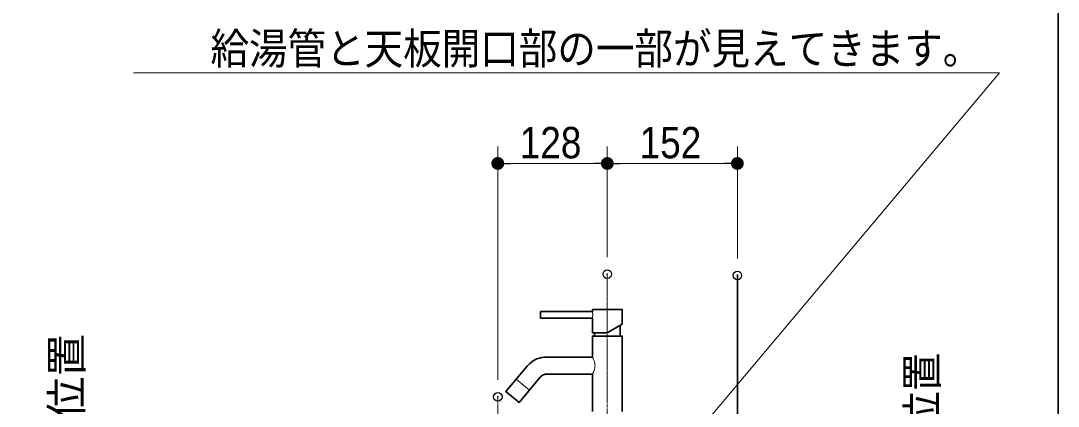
# Model space of a CAD drawing. Units: millimetres, scale not verified. Extents: x -6062 to 6062, y -3045 to 3045.
# Drawn here: x 1000 to 2212, y -1224 to -773 of the extents above; entities that cross this region are included whole.
import ezdxf
from ezdxf.enums import TextEntityAlignment as Align

# ---------------------------------------------------------------- set-up
doc = ezdxf.new("R2010")
doc.units = ezdxf.units.MM
doc.header["$LTSCALE"] = 20
doc.header["$PDMODE"] = 32
doc.header["$PDSIZE"] = 10
doc.linetypes.add('USER2', pattern=[2.91, 1.76, -0.4, 0.35, -0.4])
for name, color, linetype, lineweight in [('0-0_1図面枠', 7, 'Continuous', 20), ('0-1_2寸法-2', 7, 'Continuous', 15), ('0-2_0', 7, 'Continuous', 25), ('0-4_2寸法-1', 7, 'Continuous', 15), ('0-5_5ボウル・キャビネット', 7, 'Continuous', 15), ('0-6_2寸法-3', 7, 'Continuous', 15), ('0-8_4給排水', 7, 'Continuous', 30)]:
    doc.layers.add(name, color=color, linetype=linetype, lineweight=lineweight)
doc.layers.add('0-3_Defpoints', color=7, linetype='Continuous')
doc.styles.add('ＭＳ Ｐゴシック', font='')
doc.styles.get('ＭＳ Ｐゴシック').set_extended_font_data('MS PGothic')

# ---------------------------------------------------------------- blocks, each defined once
blk = doc.blocks.new('グループ-2')
at = {"layer": '0-0_1図面枠', "lineweight": 35}
blk.add_lwpolyline([(-80000, 55400), (80000, 55400), (80000, -55400), (-80000, -55400)], close=True, dxfattribs=at)
blk = doc.blocks.new('図面枠')
at = {"layer": '0-0_1図面枠'}
blk.add_blockref('グループ-2', (0, 0), dxfattribs=at)
blk = doc.blocks.new('_Dot')
at = {"layer": '0-2_0'}
blk.add_line((-10, 0), (-20, 0), dxfattribs=at)
for points in [[(0, 0), (-10, 0), (-9.92, 1.25)], [(0, 0), (-9.92, -1.25), (-10, 0)], [(0, 0), (-9.92, 1.25), (-9.69, 2.49)], [(0, 0), (-9.69, -2.49), (-9.92, -1.25)], [(0, 0), (-9.69, 2.49), (-9.3, 3.68)], [(0, 0), (-9.3, -3.68), (-9.69, -2.49)], [(0, 0), (-9.3, 3.68), (-8.76, 4.82)], [(0, 0), (-8.76, -4.82), (-9.3, -3.68)], [(0, 0), (-8.76, 4.82), (-8.09, 5.88)], [(0, 0), (-8.09, -5.88), (-8.76, -4.82)], [(0, 0), (-8.09, 5.88), (-7.29, 6.85)], [(0, 0), (-7.29, -6.85), (-8.09, -5.88)], [(0, 0), (-7.29, 6.85), (-6.37, 7.71)], [(0, 0), (-6.37, -7.71), (-7.29, -6.85)], [(0, 0), (-6.37, 7.71), (-5.36, 8.44)], [(0, 0), (-5.36, -8.44), (-6.37, -7.71)], [(0, 0), (-5.36, 8.44), (-4.26, 9.05)], [(0, 0), (-4.26, -9.05), (-5.36, -8.44)], [(0, 0), (-4.26, 9.05), (-3.09, 9.51)], [(0, 0), (-3.09, -9.51), (-4.26, -9.05)], [(0, 0), (-3.09, 9.51), (-1.87, 9.82)], [(0, 0), (-1.87, -9.82), (-3.09, -9.51)], [(0, 0), (-1.87, 9.82), (-0.63, 9.98)], [(0, 0), (-0.63, -9.98), (-1.87, -9.82)], [(0, 0), (-0.63, 9.98), (0.63, 9.98)], [(0, 0), (0.63, -9.98), (-0.63, -9.98)], [(0, 0), (0.63, 9.98), (1.87, 9.82)], [(0, 0), (1.87, 9.82), (3.09, 9.51)], [(0, 0), (3.09, 9.51), (4.26, 9.05)], [(0, 0), (4.26, 9.05), (5.36, 8.44)], [(0, 0), (5.36, 8.44), (6.37, 7.71)], [(0, 0), (6.37, 7.71), (7.29, 6.85)], [(0, 0), (7.29, 6.85), (8.09, 5.88)], [(0, 0), (8.09, 5.88), (8.76, 4.82)], [(0, 0), (8.76, 4.82), (9.3, 3.68)], [(0, 0), (9.3, 3.68), (9.69, 2.49)], [(0, 0), (9.69, 2.49), (9.92, 1.25)], [(0, 0), (9.92, 1.25), (10, 0)], [(0, 0), (1.87, -9.82), (0.63, -9.98)], [(0, 0), (3.09, -9.51), (1.87, -9.82)], [(0, 0), (4.26, -9.05), (3.09, -9.51)], [(0, 0), (5.36, -8.44), (4.26, -9.05)], [(0, 0), (6.37, -7.71), (5.36, -8.44)], [(0, 0), (7.29, -6.85), (6.37, -7.71)], [(0, 0), (8.09, -5.88), (7.29, -6.85)], [(0, 0), (8.76, -4.82), (8.09, -5.88)], [(0, 0), (9.3, -3.68), (8.76, -4.82)], [(0, 0), (9.69, -2.49), (9.3, -3.68)], [(0, 0), (9.92, -1.25), (9.69, -2.49)], [(0, 0), (10, 0), (9.92, -1.25)]]:
    blk.add_solid(points, dxfattribs=at)
blk = doc.blocks.new('グループ-82')
at = {"layer": '0-8_4給排水'}
for p, q in [((69160, -22760), (69160, -22840)), ((69760, -22586.8), (69760, -22840))]:
    blk.add_line(p, q, dxfattribs=at)
at = {"layer": '0-8_4給排水', "lineweight": 15}
blk.add_line((67637.8, -24104), (67331.4, -23846.9), dxfattribs=at)
at = {"layer": '0-8_4給排水', "linetype": 'USER2', "lineweight": 15}
blk.add_lwpolyline([(69460, -25500), (69460, -24920), (69460, -21390)], dxfattribs=at)
at = {"layer": '0-8_4給排水'}
blk.add_lwpolyline([(67900, -22420), (69110, -22420), (69110, -22760), (69460, -22760), (69809.9, -22558), (69810, -22220), (69110, -22220), (69110, -22260), (67900, -22260)], close=True, dxfattribs=at)
at = {"layer": '0-8_4給排水', "lineweight": 15}
for points in [[(69110, -22260), (69110.1, -22260.4), (69110.4, -22261.6), (69110.8, -22263.6), (69111.4, -22266.4), (69112.1, -22269.8), (69112.9, -22274), (69113.8, -22278.7), (69114.7, -22284.1), (69115.6, -22289.9), (69116.5, -22296.2), (69117.3, -22302.9), (69117.9, -22309.9), (69118.5, -22317.2), (69118.9, -22324.7), (69119.2, -22332.3), (69119.3, -22340), (69119.2, -22344), (69119.2, -22348.1), (69118.9, -22356.1), (69118.4, -22363.9), (69117.8, -22371.4), (69117.1, -22378.5), (69116.3, -22385.3), (69115.4, -22391.5), (69114.5, -22397.3), (69113.6, -22402.4), (69112.7, -22407), (69112, -22410.9), (69111.3, -22414.2), (69110.7, -22416.7), (69110.3, -22418.5), (69110.1, -22419.6), (69110, -22420)], [(69110, -23328), (69110.6, -23329), (69112.3, -23332.1), (69115.1, -23337.2), (69118.9, -23344.1), (69123.5, -23352.7), (69128.7, -23362.9), (69134.3, -23374.6), (69140.3, -23387.6), (69146.3, -23401.8), (69152.1, -23417.2), (69157.7, -23433.7), (69162.7, -23451.2), (69166.9, -23469.6), (69170.1, -23488.8), (69172.1, -23508.5), (69172.8, -23528.5), (69172, -23548.6), (69169.9, -23568.5), (69166.6, -23587.7), (69162.3, -23606.3), (69157.2, -23623.9), (69151.5, -23640.5), (69145.6, -23655.9), (69139.5, -23670.1), (69133.6, -23683), (69128, -23694.4), (69122.9, -23704.4), (69118.5, -23712.7), (69114.9, -23719.3), (69112.2, -23724.1), (69110.6, -23727.1), (69110, -23728)]]:
    blk.add_lwpolyline(points, dxfattribs=at)
at = {"layer": '0-8_4給排水'}
blk.add_lwpolyline([(69110, -24600), (69110, -23728), (68046.5, -23728), (68026.8, -23729), (68007.3, -23731.9), (67988.2, -23736.7), (67969.6, -23743.4), (67948.1, -23753.9), (67928.1, -23766.9), (67909.7, -23782.1), (67893.3, -23799.5), (67396.1, -24392), (67089.7, -24134.9), (67586.9, -23542.3), (67588.6, -23540.3), (67639.4, -23487.3), (67694.9, -23441.9), (67753.4, -23404.5), (67815.8, -23374.2), (67871.5, -23354.1), (67928.9, -23339.7), (67987.4, -23330.9), (68046.5, -23328), (69110, -23328), (69110, -22840), (69810, -22840), (69810, -24600)], dxfattribs=at)
blk = doc.blocks.new('グループ-83')
at = {"layer": '0-8_4給排水', "linetype": 'USER2', "lineweight": 15}
blk.add_line((66900, -24260), (66900, -32900), dxfattribs=at)

msp = doc.modelspace()

# ---------------------------------------------------------------- linework, layer by layer
at = {"layer": '0-3_Defpoints'}
for p in [(1685.5, -940), (1685.5, -1069.5), (1837.5, -1071), (1557.5, -1213)]:
    msp.add_point(p, dxfattribs=at)
at = {"layer": '0-4_2寸法-1'}
for p, q in [((1557.5, -1193), (1557.5, -920)), ((1685.5, -1049.5), (1685.5, -920)), ((1685.5, -1049.5), (1685.5, -920)), ((1837.5, -1051), (1837.5, -920)), ((1572.51, -940), (1670.49, -940)), ((1822.49, -940), (1700.51, -940))]:
    msp.add_line(p, q, dxfattribs=at)
at = {"layer": '0-5_5ボウル・キャビネット', "lineweight": 30}
msp.add_lwpolyline([(1837.5, -1070), (1837.5, -2070), (1237.5, -2070)], dxfattribs=at)
at = {"layer": '0-6_2寸法-3'}
msp.add_lwpolyline([(1685.5, -1380), (2143.65, -834), (1131.65, -834)], dxfattribs=at)

# ---------------------------------------------------------------- block references
at = {"layer": '0-0_1図面枠', "xscale": 0.05, "yscale": 0.05}
msp.add_blockref('図面枠', (-1787.5, 0), dxfattribs=at)
at = {"layer": '0-4_2寸法-1', "xscale": 0.7503418, "yscale": 0.7503418, "rotation": 180}
for p in [(1557.5, -940), (1685.5, -940)]:
    msp.add_blockref('_Dot', p, dxfattribs=at)
at = {"layer": '0-4_2寸法-1', "xscale": 0.7503418, "yscale": 0.7503418}
for p in [(1685.5, -940), (1837.5, -940)]:
    msp.add_blockref('_Dot', p, dxfattribs=at)
at = {"layer": '0-8_4給排水', "xscale": 0.05, "yscale": 0.05}
for name in ['グループ-82', 'グループ-83']:
    msp.add_blockref(name, (-1787.5, 0), dxfattribs=at)

# ---------------------------------------------------------------- texts
at = {"layer": '0-1_2寸法-2', "style": 'ＭＳ Ｐゴシック'}
msp.add_text('本体取付位置', height=36.66, rotation=90, dxfattribs=at).set_placement((1082.81, -1439.39), align=Align.BOTTOM_LEFT)
at = {"layer": '0-1_2寸法-2', "style": 'ＭＳ Ｐゴシック', "width": 0.9}
msp.add_text('Pトラップ排水位置', height=36.66, rotation=90, dxfattribs=at).set_placement((2082.52, -1550.42), align=Align.BOTTOM_LEFT)
at = {"layer": '0-4_2寸法-1', "style": 'ＭＳ Ｐゴシック', "width": 0.9}
for s, p in [('128', (1583.17, -944.96)), ('152', (1723.28, -944.96))]:
    msp.add_text(s, height=36.66, dxfattribs=at).set_placement(p, align=Align.BOTTOM_LEFT)
at = {"layer": '0-6_2寸法-3', "style": 'ＭＳ Ｐゴシック', "width": 0.9}
msp.add_text('\u3000\u3000給湯管と天板開口部の一部が見えてきます。', height=36.69, dxfattribs=at).set_placement((1131.65, -834.92), align=Align.BOTTOM_LEFT)

doc.saveas('drawing.dxf')
